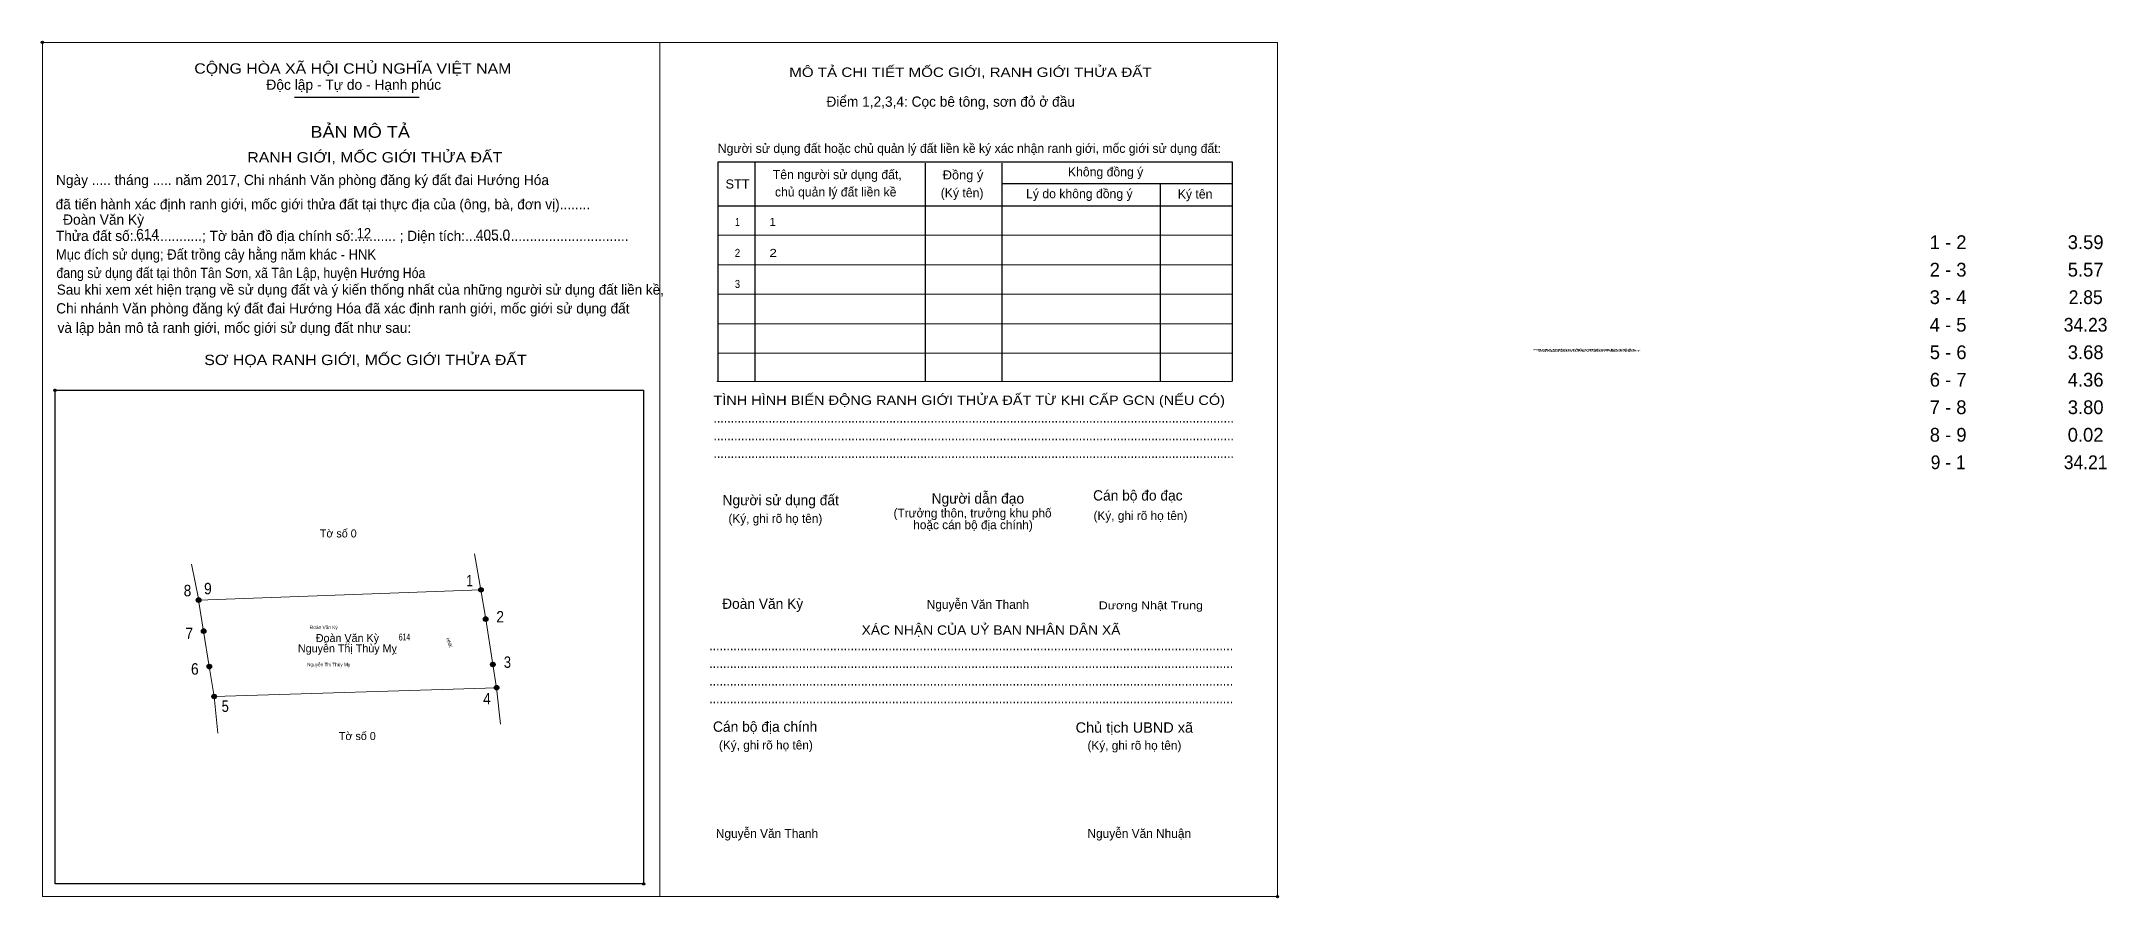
# Model space of a CAD drawing. Header units: metres. Extents: x 548056 to 548307, y 1837689 to 1837792.
import ezdxf
from ezdxf.enums import TextEntityAlignment as Align

# ---------------------------------------------------------------- set-up
doc = ezdxf.new("R2010")
doc.units = ezdxf.units.M
doc.header["$LTSCALE"] = 0.5
doc.header["$PDMODE"] = 32
doc.header["$PDSIZE"] = 0.25
for name, color, linetype, lineweight in [('1', 7, 'Continuous', 25), ('10', 7, 'Continuous', 13), ('11', 7, 'Continuous', 25), ('2', 7, 'Continuous', 13), ('27', 7, 'Continuous', 13)]:
    doc.layers.add(name, color=color, linetype=linetype, lineweight=lineweight)
for name, color, linetype in [('13', 7, 'Continuous'), ('15', 7, 'Continuous'), ('18', 7, 'Continuous'), ('19', 7, 'Continuous'), ('21', 7, 'Continuous'), ('36', 7, 'Continuous'), ('52', 7, 'Continuous'), ('6', 7, 'Continuous'), ('60', 7, 'Continuous'), ('9', 7, 'Continuous')]:
    doc.layers.add(name, color=color, linetype=linetype)

msp = doc.modelspace()

# ---------------------------------------------------------------- hatches: boundary and pattern name
at = {"layer": '11'}
for points in [[(548075.6977, 1837724.7, 1), (548075.1423, 1837724.7, 1)], [(548075.7177, 1837724.7, 1), (548075.1623, 1837724.7, 1)], [(548075.7177, 1837724.7, 1), (548075.1623, 1837724.7, 1)], [(548109.9077, 1837725.94, 1), (548109.3523, 1837725.94, 1)], [(548110.4777, 1837722.4, 1), (548109.9223, 1837722.4, 1)], [(548076.3077, 1837720.95, 1), (548075.7523, 1837720.95, 1)], [(548076.9977, 1837716.65, 1), (548076.4423, 1837716.65, 1)], [(548111.3477, 1837716.9, 1), (548110.7923, 1837716.9, 1)], [(548111.7977, 1837714.09, 1), (548111.2423, 1837714.09, 1)], [(548077.5877, 1837713.02, 1), (548077.0323, 1837713.02, 1)]]:
    msp.add_hatch(color=256, dxfattribs=at).paths.add_polyline_path(points)

# ---------------------------------------------------------------- linework, layer by layer
at = {"layer": '1'}
for p, q in [((548087.03, 1837785.63), (548102.16, 1837785.63)), ((548142.8, 1837777.74), (548142.8, 1837751.17)), ((548163.44, 1837777.63), (548163.44, 1837751.17)), ((548172.75, 1837777.63), (548172.75, 1837751.17)), ((548172.75, 1837775.17), (548200.66, 1837775.17)), ((548191.91, 1837775.17), (548191.91, 1837751.17)), ((548138.32, 1837772.46), (548200.66, 1837772.46))]:
    msp.add_line(p, q, dxfattribs=at)
at = {"layer": '1', "lineweight": 13}
for p, q in [((548138.32, 1837768.89), (548200.66, 1837768.89)), ((548138.32, 1837765.32), (548200.66, 1837765.32)), ((548138.32, 1837761.75), (548200.66, 1837761.75)), ((548138.32, 1837758.18), (548200.66, 1837758.18)), ((548138.32, 1837754.62), (548200.66, 1837754.62)), ((548138.21, 1837751.17), (548200.55, 1837751.17))]:
    msp.add_line(p, q, dxfattribs=at)
at = {"layer": '1'}
msp.add_lwpolyline([(548200.66, 1837751.17), (548200.66, 1837777.74), (548138.32, 1837777.74), (548138.32, 1837751.17)], dxfattribs=at)
msp.add_lwpolyline([(548058.03, 1837750.11), (548129.34, 1837750.11), (548129.34, 1837690.32), (548058.03, 1837690.32)], close=True, dxfattribs=at)
for p in [(548056.49, 1837792.26), (548058.02, 1837750.11), (548058.03, 1837750.11), (548129.34, 1837690.33), (548129.34, 1837690.32), (548206.12, 1837688.78)]:
    msp.add_point(p, dxfattribs=at)
at = {"layer": '10'}
msp.add_lwpolyline([(548075.44, 1837724.7), (548109.63, 1837725.94), (548110.2, 1837722.4), (548111.07, 1837716.9), (548111.52, 1837714.09), (548077.31, 1837713.02), (548076.72, 1837716.65), (548076.03, 1837720.95), (548075.42, 1837724.7)], close=True, dxfattribs=at)
at = {"layer": '11'}
for centre in [(548075.42, 1837724.7), (548075.44, 1837724.7), (548075.44, 1837724.7), (548109.63, 1837725.94), (548110.2, 1837722.4), (548076.03, 1837720.95), (548076.72, 1837716.65), (548111.07, 1837716.9), (548111.52, 1837714.09), (548077.31, 1837713.02)]:
    msp.add_circle(centre, 0.2777, dxfattribs=at)
at = {"layer": '2'}
for points in [[(548056.49, 1837792.26), (548131.3, 1837792.26), (548131.3, 1837688.78), (548056.49, 1837688.78)], [(548131.3, 1837792.26), (548206.11, 1837792.26), (548206.11, 1837688.78), (548131.3, 1837688.78)], [(548131.31, 1837792.26), (548206.12, 1837792.26), (548206.12, 1837688.78), (548131.31, 1837688.78)]]:
    msp.add_lwpolyline(points, close=True, dxfattribs=at)
at = {"layer": '27'}
for p, q in [((548109.63, 1837725.94), (548108.86, 1837730.32)), ((548075.44, 1837724.7), (548074.57, 1837729.06)), ((548077.31, 1837713.02), (548077.77, 1837708.6)), ((548111.52, 1837714.09), (548111.98, 1837709.67))]:
    msp.add_line(p, q, dxfattribs=at)

# ---------------------------------------------------------------- texts
at = {"layer": '1'}
for s, height, width, p in [('CỘNG HÒA XÃ HỘI CHỦ NGHĨA VIỆT NAM', 1.249, 1.15, (548074.9, 1837788.47)), ('RANH GIỚI, MỐC GIỚI THỬA ĐẤT', 1.25, 1.15, (548081.32, 1837777.71)), ('Đồng ý', 1.106, 1.05, (548165.57, 1837775.65)), ('STT', 1.106, 1.05, (548139.25, 1837774.55)), ('Mục đích sử dụng; Đất trồng cây hằng năm khác - HNK', 1.24, 0.95, (548058.13, 1837765.95)), ('đang sử dụng đất tại thôn Tân Sơn, xã Tân Lập, huyện Hướng Hóa', 1.24, 0.9, (548058.2, 1837763.71)), ('SƠ HỌA RANH GIỚI, MỐC GIỚI THỬA ĐẤT', 1.25, 1.15, (548076.11, 1837753.17)), ('RANH GIỚI, MỐC GIỚI THỬA ĐẤT', 0.1564, 3.55, (548237.11, 1837754.95)), ('RANH GIỚI, MỐC GIỚI THỬA ĐẤT', 0.1564, 3.55, (548237.57, 1837754.95)), ('RANH GIỚI, MỐC GIỚI THỬA ĐẤT', 0.1564, 3.55, (548237.72, 1837754.78)), ('RANH GIỚI, MỐC GIỚI THỬA ĐẤT', 0.1564, 3.55, (548238.18, 1837754.78)), ('TÌNH HÌNH BIẾN ĐỘNG RANH GIỚI THỬA ĐẤT TỪ KHI CẤP GCN (NẾU CÓ)', 1.142, 1.15, (548137.79, 1837748.34)), ('.......................................................................................................................................................', 1.249, 0.9, (548137.79, 1837746.2)), ('.......................................................................................................................................................', 1.249, 0.9, (548137.79, 1837744.06)), ('.......................................................................................................................................................', 1.249, 0.9, (548137.79, 1837741.92)), ('Dương Nhật Trung', 0.9719, 1.15, (548184.48, 1837723.58)), ('........................................................................................................................................................', 1.249, 0.9, (548137.28, 1837718.62)), ('........................................................................................................................................................', 1.249, 0.9, (548137.28, 1837716.48)), ('........................................................................................................................................................', 1.249, 0.9, (548137.28, 1837714.35)), ('........................................................................................................................................................', 1.249, 0.9, (548137.28, 1837712.21)), ('Chủ tịch UBND xã', 1.249, 1.05, (548181.67, 1837708.64))]:
    msp.add_text(s, height=height, dxfattribs=dict(at, width=width)).set_placement(p)
for s, height, width, p in [('MÔ TẢ CHI TIẾT MỐC GIỚI, RANH GIỚI THỬA ĐẤT', 1.142, 1.2, (548168.93, 1837788.07)), ('BẢN MÔ TẢ', 1.427, 1.15, (548094.995, 1837780.7)), ('XÁC NHẬN CỦA UỶ BAN NHÂN DÂN XÃ', 1.142, 1.1, (548171.42, 1837720.5))]:
    msp.add_text(s, height=height, dxfattribs=dict(at, width=width)).set_placement(p, align=Align.CENTER)
for s, height, p in [('Độc lập - Tự do - Hạnh phúc', 1.249, (548083.63, 1837786.51)), ('Điểm 1,2,3,4: Cọc bê tông, sơn đỏ ở đầu', 1.24, (548151.48, 1837784.46)), ('Người sử dụng đất hoặc chủ quản lý đất liền kề ký xác nhận ranh giới, mốc giới sử dụng đất:', 1.106, (548138.32, 1837778.87)), ('Tên người sử dụng đất,', 1.106, (548144.99, 1837775.69)), ('Không đồng ý', 1.106, (548180.74, 1837776.02)), ('Ngày ..... tháng ..... năm 2017, Chi nhánh Văn phòng đăng ký đất đai Hướng Hóa', 1.24, (548058.15, 1837774.97)), ('chủ quản lý đất liền kề', 1.106, (548145.25, 1837773.59)), ('(Ký tên)', 1.106, (548165.33, 1837773.48)), ('Lý do không đồng ý', 1.106, (548175.67, 1837773.38)), ('Ký tên', 1.106, (548194.05, 1837773.34)), (' đã tiến hành xác định ranh giới, mốc giới thửa đất tại thực địa của (ông, bà, đơn vị)........', 1.24, (548057.64, 1837772.03)), ('Thửa đất số:..................; Tờ bản đồ địa chính số:........... ; Diện tích:...........................................', 1.24, (548058.13, 1837768.2)), ('Sau khi xem xét hiện trạng về sử dụng đất và ý kiến thống nhất của những người sử dụng đất liền kề,', 1.22, (548058.24, 1837761.7)), ('Chi nhánh Văn phòng đăng ký đất đai Hướng Hóa đã xác định ranh giới, mốc giới sử dụng đất', 1.24, (548058.17, 1837759.42)), (' và lập bản mô tả ranh giới, mốc giới sử dụng đất như sau:', 1.24, (548057.88, 1837757.07)), ('Người sử dụng đất', 1.249, (548138.89, 1837736.19)), ('Người dẫn đạo', 1.248, (548164.22, 1837736.39)), ('Cán bộ đo đạc', 1.246, (548183.79, 1837736.76)), ('(Ký, ghi rõ họ tên)', 1.07, (548139.61, 1837734.05)), ('(Ký, ghi rõ họ tên)', 1.07, (548183.84, 1837734.4)), ('Nguyễn Văn Thanh', 1.075, (548163.64, 1837723.64)), ('Cán bộ địa chính', 1.249, (548137.74, 1837708.75)), ('(Ký, ghi rõ họ tên)', 1.07, (548138.46, 1837706.61)), ('(Ký, ghi rõ họ tên)', 1.07, (548183.11, 1837706.57)), ('Nguyễn Văn Thanh', 1.075, (548138.09, 1837695.9)), ('Nguyễn Văn Nhuận', 1.075, (548183.11, 1837695.9))]:
    msp.add_text(s, height=height, dxfattribs=at).set_placement(p)
for s, p in [('(Trưởng thôn, trưởng khu phố', (548169.185, 1837734.71)), ('hoặc cán bộ địa chính)', (548169.245, 1837733.29))]:
    msp.add_text(s, height=1.07, dxfattribs=at).set_placement(p, align=Align.CENTER)
at = {"layer": '13'}
for s, p in [('Nguyễn Thị Thùy Mỵ', (548093.45, 1837718.37)), ('Đoàn Văn Kỳ', (548093.45, 1837719.62))]:
    msp.add_text(s, height=0.9719, dxfattribs=at).set_placement(p, align=Align.CENTER)
at = {"layer": '13', "width": 0.9}
msp.add_text('Đoàn Văn Kỳ', height=0.4165, dxfattribs=at).set_placement((548090.595, 1837721.19), align=Align.CENTER)
at = {"layer": '15', "width": 0.85}
msp.add_text('Nguyễn Thị Thùy Mỵ', height=0.4165, dxfattribs=at).set_placement((548091.18, 1837716.69), align=Align.CENTER)
at = {"layer": '18', "width": 0.85}
msp.add_text('12', height=0.4165, dxfattribs=at).set_placement((548093.445, 1837719.27), align=Align.CENTER)
at = {"layer": '19'}
msp.add_text('HNK', height=0.4165, rotation=290, dxfattribs=at).set_placement((548105.5852, 1837719.4662), align=Align.CENTER)
at = {"layer": '21', "width": 0.6}
msp.add_text('614', height=0.833, dxfattribs=at).set_placement((548100.365, 1837719.81), align=Align.CENTER)
at = {"layer": '36'}
for p in [(548092.34, 1837732.29), (548094.65, 1837707.75)]:
    msp.add_text('Tờ số 0', height=0.9719, dxfattribs=at).set_placement(p, align=Align.CENTER)
at = {"layer": '52'}
for s, p in [('1 - 2', (548287.37, 1837767.22)), ('3.59', (548304.035, 1837767.22)), ('2 - 3', (548287.37, 1837763.89)), ('5.57', (548304.035, 1837763.89)), ('3 - 4', (548287.37, 1837760.56)), ('4 - 5', (548287.37, 1837757.22)), ('5 - 6', (548287.38, 1837753.89)), ('3.68', (548304.04, 1837753.89)), ('6 - 7', (548287.38, 1837750.56)), ('4.36', (548304.035, 1837750.56)), ('7 - 8', (548287.37, 1837747.23)), ('3.80', (548304.04, 1837747.23)), ('8 - 9', (548287.38, 1837743.89)), ('0.02', (548304.03, 1837743.89))]:
    msp.add_text(s, height=1.666, dxfattribs=at).set_placement(p, align=Align.CENTER)
at = {"layer": '52', "width": 0.95}
for s, p in [('2.85', (548304.04, 1837760.56)), ('34.23', (548304.03, 1837757.22)), ('9 - 1', (548287.38, 1837740.56)), ('34.21', (548304.035, 1837740.56))]:
    msp.add_text(s, height=1.666, dxfattribs=at).set_placement(p, align=Align.CENTER)
at = {"layer": '6'}
for s, p in [('Đoàn Văn Kỳ', (548059, 1837770.17)), ('614', (548067.85, 1837768.41)), ('405.0', (548109, 1837768.33)), ('Đoàn Văn Kỳ', (548138.85, 1837723.64))]:
    msp.add_text(s, height=1.245, dxfattribs=at).set_placement(p)
at = {"layer": '6', "width": 0.95}
msp.add_text('12', height=1.245, dxfattribs=at).set_placement((548094.56, 1837768.52))
at = {"layer": '60'}
for s, width, p in [('1', 0.75, (548140.695, 1837770.03)), ('2', 0.9, (548140.705, 1837766.27)), ('3', 0.85, (548140.705, 1837762.51))]:
    msp.add_text(s, height=0.9719, dxfattribs=dict(at, width=width)).set_placement(p, align=Align.CENTER)
for s, width, p in [('1', 1.05, (548144.58, 1837770.03)), ('2', 1.25, (548144.58, 1837766.27))]:
    msp.add_text(s, height=0.9719, dxfattribs=dict(at, width=width)).set_placement(p)
at = {"layer": '9'}
for s, width, p in [('9', 0.9, (548076.545, 1837725.4)), ('1', 0.75, (548108.25, 1837726.36)), ('8', 0.9, (548074.075, 1837725.16)), ('2', 0.9, (548111.955, 1837721.99)), ('7', 0.9, (548074.285, 1837719.97)), ('6', 0.9, (548074.965, 1837715.67)), ('3', 0.85, (548112.835, 1837716.49)), ('5', 0.85, (548078.65, 1837711.16)), ('4', 0.9, (548110.35, 1837712.06))]:
    msp.add_text(s, height=1.388, dxfattribs=dict(at, width=width)).set_placement(p, align=Align.CENTER)

doc.saveas('drawing.dxf')
